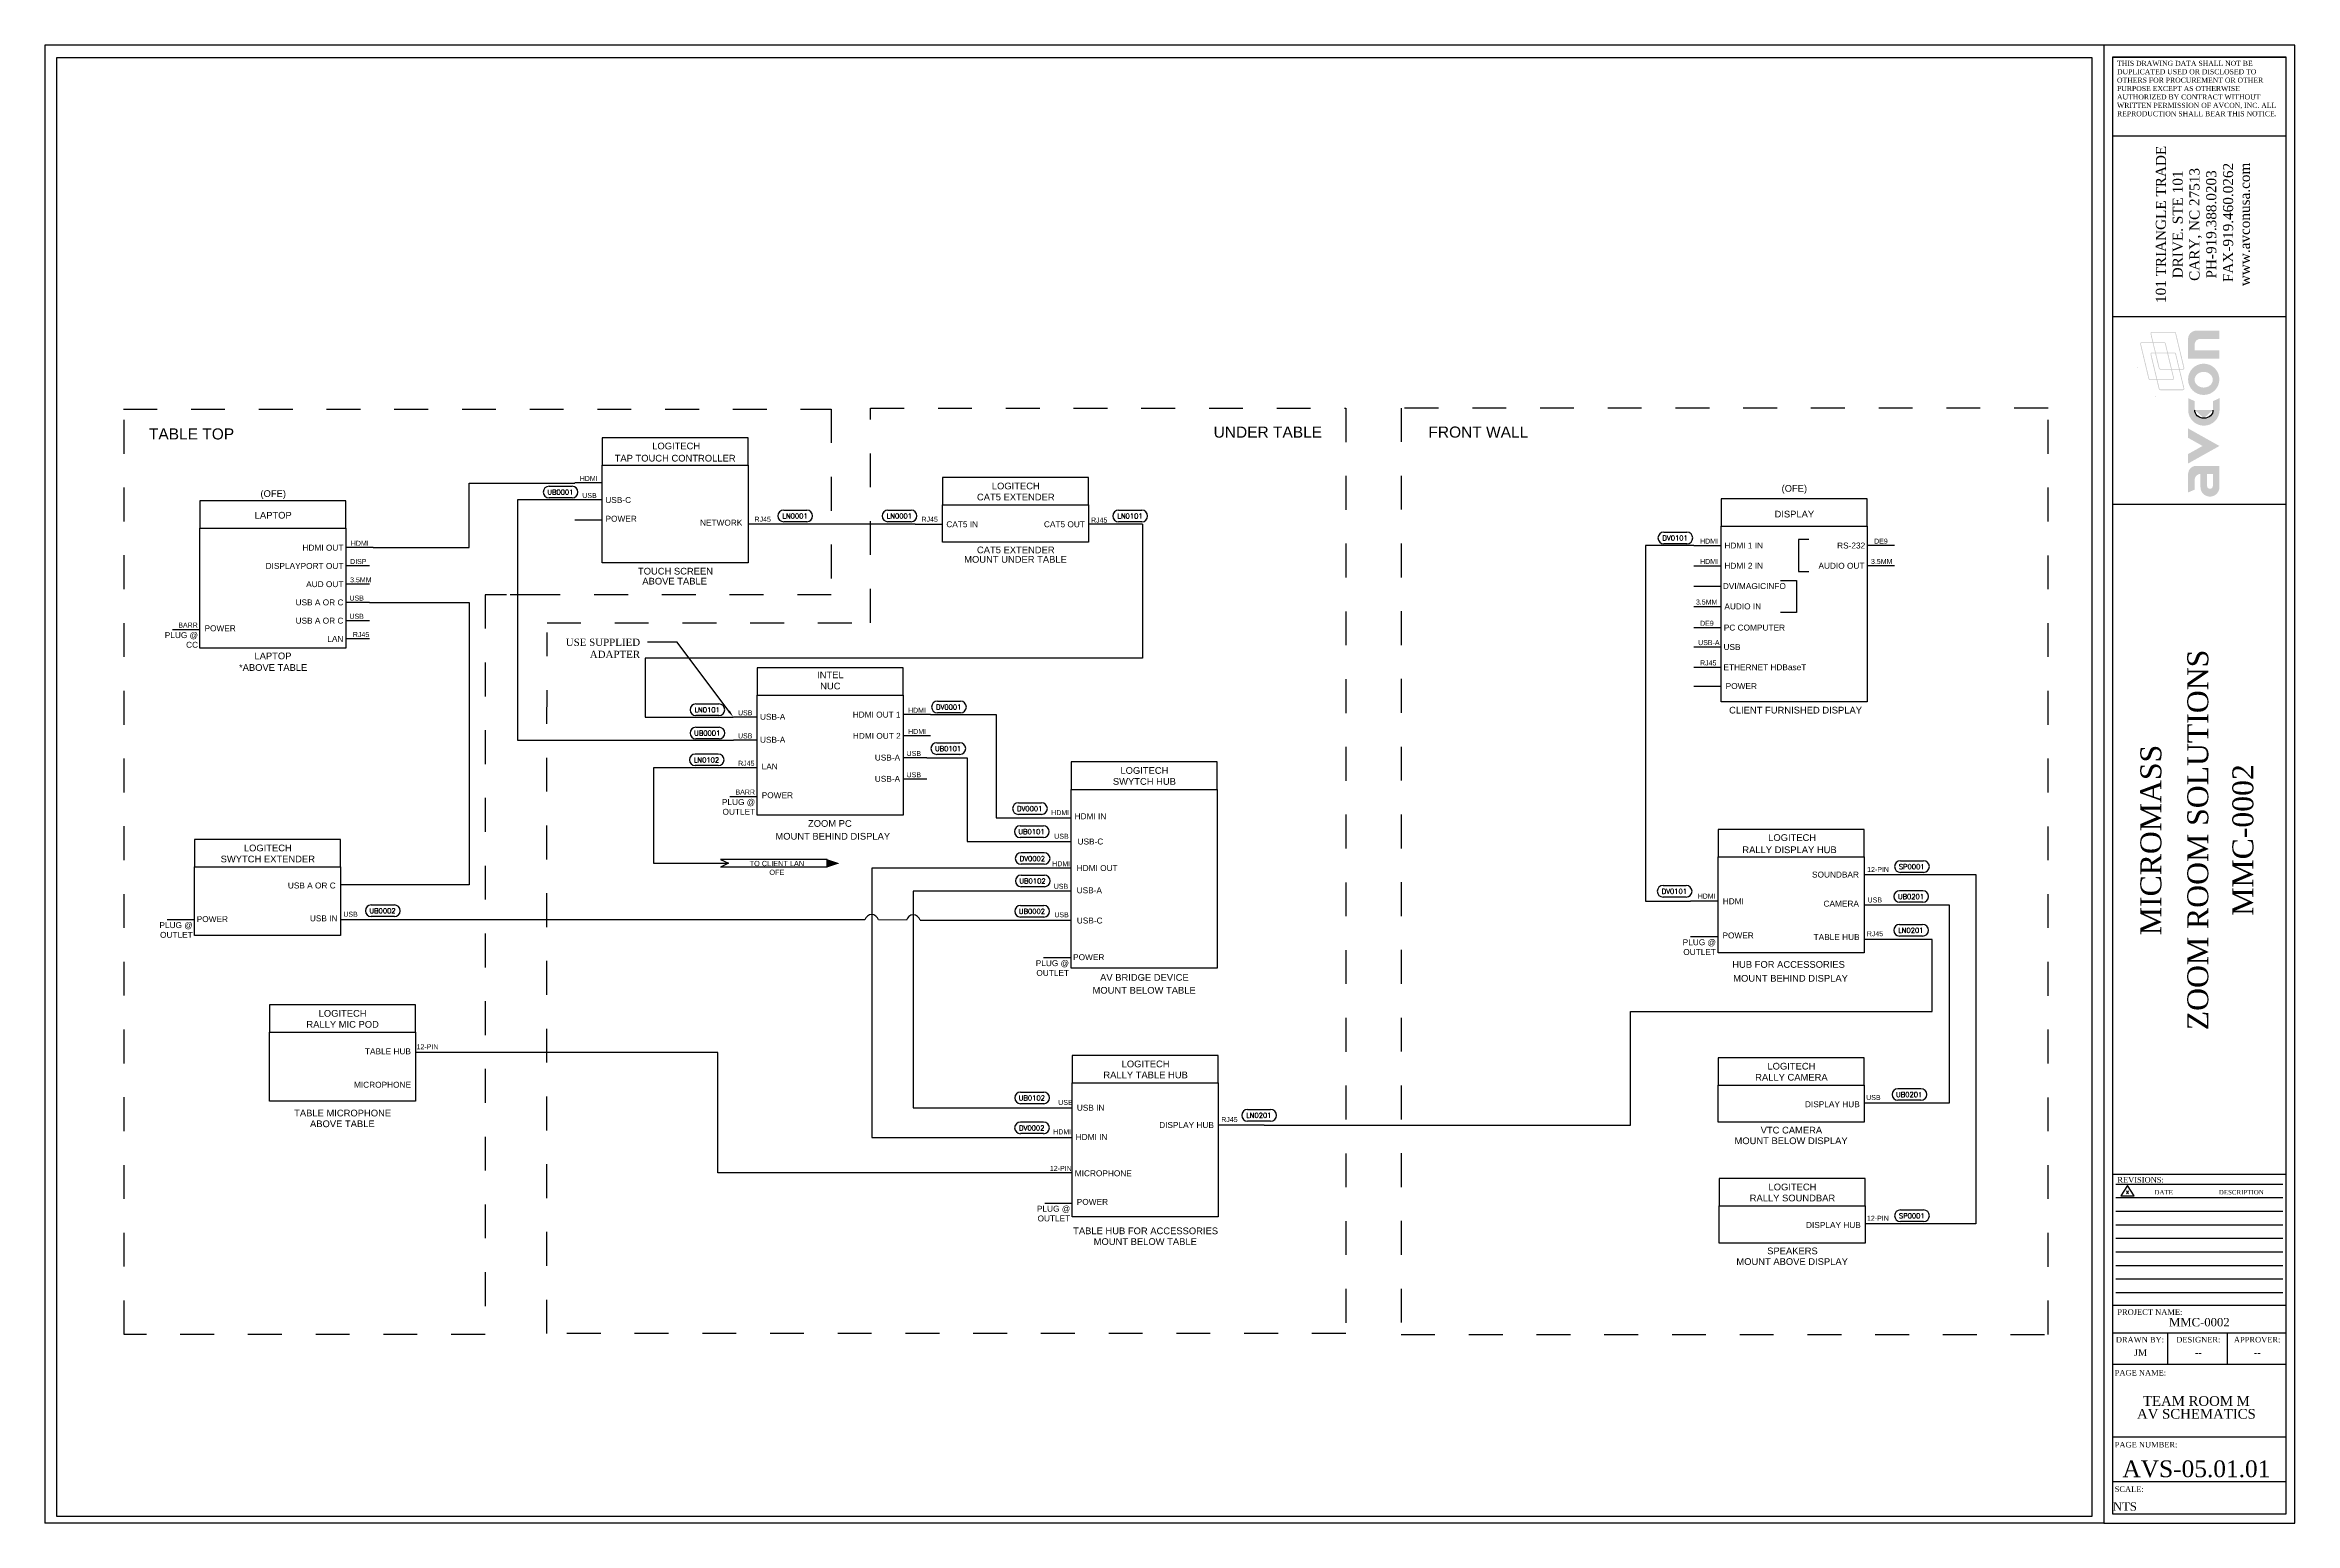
# Paper-space layout 'TEAM ROOM M' of a CAD drawing. Header units: inches. Extents: x 1 to 34.5, y 0.9 to 22.9.
# The model-space entities are those that its viewports show. They can reach past a viewport. Long polylines and large blocks are cut down to what shows.
import ezdxf
from ezdxf import colors
from ezdxf.entities.mleader import LeaderData, LeaderLine
from ezdxf.enums import TextEntityAlignment as Align
from ezdxf.math import Vec2, Vec3

# ---------------------------------------------------------------- set-up
doc = ezdxf.new("R2010")
doc.units = ezdxf.units.IN
doc.header["$MEASUREMENT"] = 0
doc.linetypes.add('1DASH', pattern=[1, 0.5, -0.5])
for name, color, linetype in [('AV-1-DASH', 3, '1DASH'), ('AV-BORDER', 7, 'Continuous'), ('AV-CABLE-AUDIO', 4, 'Continuous'), ('AV-CABLE-CNTRL', 2, 'Continuous'), ('AV-CABLE-VIDEO', 6, 'Continuous'), ('AV-CBL-AUDIO', 4, 'Continuous'), ('AV-DEVICE', 4, 'Continuous'), ('AV-NOTE', 1, 'Continuous'), ('AV-TEXT', 2, 'Continuous')]:
    doc.layers.add(name, color=color, linetype=linetype)
doc.layers.add('AV-VPRT', color=9, linetype='Continuous', plot=False)
doc.styles.add('AVCON', font='BOOKOS.TTF')
doc.styles.add('PDF Arial', font='arial.ttf')
doc.styles.get("Standard").update_dxf_attribs({"font": 'simplex.shx'})
doc.styles.add('WL-BASE', font='arial.ttf')

# ---------------------------------------------------------------- blocks, each defined once
blk = doc.blocks.new('PAGE TITLES')
at = {"style": 'AVCON'}
for tag, height, p in [('NAME-1', 0.146, (1.295, 1.842)), ('NAME-2', 0.146, (1.295, 1.65)), ('NAME-3', 0.146, (1.295, 1.458)), ('NAME-4', 0.146, (1.295, 1.261)), ('PAGE_NUMBER', 0.25, (1.295, 0.588))]:
    blk.add_attdef(tag, text='', height=height, dxfattribs=at).set_placement(p, align=Align.CENTER)
blk.add_attdef('SCALE', (0.051, 0.089), '', height=0.125, dxfattribs=at)
blk = doc.blocks.new('REVISION CALL-OUT')
for p, q in [((0, 0.3), (-0.2, 0)), ((-0.2, 0), (0.2, 0)), ((0.2, 0), (0, 0.3))]:
    blk.add_line(p, q)
at = {"layer": 'AV-TEXT', "flags": 4}
blk.add_attdef('CHANGE', text='', height=0.125, dxfattribs=at).set_placement((0, 0.121), align=Align.MIDDLE_CENTER)
blk = doc.blocks.new('NEW Title Block Arch-D USE THIS')
at = {"layer": 'AV-BORDER'}
for p, q in [((43.707, 25.108), (46.297, 25.108)), ((43.707, 23.939), (46.297, 23.939)), ((43.707, 21.249), (46.297, 21.249)), ((43.76, 8.337), (46.246, 8.337)), ((43.76, 8.135), (46.246, 8.135)), ((43.76, 7.933), (46.246, 7.933)), ((43.76, 7.731), (46.246, 7.731)), ((43.76, 7.529), (46.246, 7.529)), ((43.76, 7.327), (46.246, 7.327)), ((43.76, 7.126), (46.246, 7.126)), ((43.76, 6.924), (46.246, 6.924)), ((43.76, 6.722), (46.246, 6.722)), ((43.707, 6.532), (46.297, 6.532)), ((43.707, 6.121), (46.297, 6.121)), ((44.533, 5.656), (44.533, 6.121)), ((45.423, 5.656), (45.423, 6.121)), ((43.707, 5.656), (46.297, 5.656)), ((43.707, 4.573), (46.297, 4.573)), ((43.707, 3.911), (46.297, 3.911))]:
    blk.add_line(p, q, dxfattribs=at)
at = {"layer": 'AV-BORDER', "color": 7, "linetype": 'Continuous'}
for points in [[(12.926, 25.291), (12.926, 3.291)], [(43.707, 25.291), (12.926, 25.291)], [(43.578, 3.291), (12.926, 3.291)]]:
    blk.add_lwpolyline(points, dxfattribs=at)
for points in [[(43.578, 3.291), (46.426, 3.291), (46.426, 25.291), (43.578, 25.291)], [(46.297, 3.428), (46.297, 25.108), (43.707, 25.108), (43.707, 3.428)], [(46.297, 8.482), (46.297, 25.108), (43.707, 25.108), (43.707, 8.482)], [(46.297, 8.482), (46.297, 18.453), (43.707, 18.453), (43.707, 8.482)]]:
    blk.add_lwpolyline(points, close=True, dxfattribs=at)
at = {"xscale": 0.5, "yscale": 0.5, "zscale": 0.5}
blk.add_blockref('REVISION CALL-OUT', (43.934, 8.163), dxfattribs=at).add_auto_attribs({'CHANGE': 'x'})
at = {"layer": 'AV-BORDER', "color": 7, "style": 'AVCON'}
for s, height, p in [('REVISIONS:', 0.0833, (43.781, 8.399)), ('DATE', 0.0675, (44.334, 8.215)), ('DESCRIPTION', 0.0675, (45.292, 8.215)), ('PROJECT NAME:', 0.08333, (43.781, 6.431)), ('PAGE NAME:', 0.0833, (43.742, 5.528)), ('PAGE NUMBER:', 0.08333, (43.742, 4.457)), ('SCALE:', 0.0833, (43.742, 3.795))]:
    blk.add_text(s, height=height, dxfattribs=at).set_placement(p, align=Align.MIDDLE_LEFT)
for s, p in [('DRAWN BY: ', (44.133, 6.02)), ('DESIGNER:', (44.987, 6.02)), ('APPROVER:', (45.863, 6.02))]:
    blk.add_text(s, height=0.0833, dxfattribs=at).set_placement(p, align=Align.MIDDLE_CENTER)
at = {"layer": 'AV-BORDER', "insert": (43.776, 25.056), "char_height": 0.075, "width": 2.4436, "attachment_point": 1, "style": 'AVCON'}
blk.add_mtext('{\\C7;THIS DRAWING DATA SHALL NOT BE DUPLICATED USED OR DISCLOSED TO OTHERS FOR PROCUREMENT OR OTHER PURPOSE EXCEPT AS OTHERWISE AUTHORIZED BY CONTRACT WITHOUT WRITTEN PERMISSION OF AVCON, INC. ALL REPRODUCTION SHALL BEAR THIS NOTICE.\\fCourier New|b1|i0|c0|p49;\\P\\H1.333x;\\C256; }', dxfattribs=at)
at = {"layer": 'AV-BORDER', "insert": (45.056, 22.621), "char_height": 0.15, "width": 3.5056, "attachment_point": 5, "rotation": 90, "style": 'AVCON'}
blk.add_mtext('101 TRIANGLE TRADE \\PDRIVE. STE 101\\PCARY, NC 27513\\PPH-919.388.0203\\P FAX-919.460.0262\\Pwww.avconusa.com', dxfattribs=at)
at = {"layer": 'AV-BORDER', "style": 'AVCON'}
for tag, p in [('PROJECT_NAME_2', (45.806, 13.458)), ('PROJECT_NAME', (45.135, 13.458)), ('CLIENT', (44.436, 13.458))]:
    blk.add_attdef(tag, text='', height=0.312, rotation=90, dxfattribs=at).set_placement(p, align=Align.CENTER)
for tag, height, p in [('PROJECT_NAME', 0.125, (45.002, 6.217)), ('DRAWN_BY', 0.1, (44.126, 5.778)), ('DESIGNER', 0.1, (44.986, 5.778)), ('APPROVER', 0.1, (45.863, 5.778))]:
    blk.add_attdef(tag, text='', height=height, dxfattribs=at).set_placement(p, align=Align.CENTER)
blk = doc.blocks.new('WIRE_LABEL')
at = {"layer": 'AV-TEXT'}
for p, q in [((-0.137, 0.141), (0.143, 0.141)), ((0.143, 0), (-0.137, 0))]:
    blk.add_line(p, q, dxfattribs=at)
for centre, start, end in [((-0.137, 0.07), 90, 270), ((0.143, 0.07), 270, 90)]:
    blk.add_arc(centre, 0.0703, start, end, dxfattribs=at)
blk.add_attdef('NUMBER', text='', height=0.06, dxfattribs=at).set_placement((0, 0.039), align=Align.CENTER)

msp = doc.modelspace()

# ---------------------------------------------------------------- linework, layer by layer
for points in [[(191.528, 17.014), (193.72, 17.014), (193.72, 17.425), (191.528, 17.425)], [(191.528, 17.014), (193.72, 17.014), (193.72, 15.548), (191.528, 15.548)], [(196.638, 16.42), (198.83, 16.42), (198.83, 16.831), (196.638, 16.831)], [(196.638, 16.42), (198.83, 16.42), (198.83, 15.861), (196.638, 15.861)], [(193.854, 13.563), (196.046, 13.563), (196.046, 13.974), (193.854, 13.974)], [(193.854, 13.563), (196.046, 13.563), (196.046, 11.764), (193.854, 11.764)], [(198.569, 12.15), (200.761, 12.15), (200.761, 12.561), (198.569, 12.561)], [(198.569, 12.15), (200.761, 12.15), (200.761, 9.467), (198.569, 9.467)], [(208.283, 11.136), (210.475, 11.136), (210.475, 11.547), (208.283, 11.547)], [(185.408, 10.986), (187.599, 10.986), (187.599, 11.397), (185.408, 11.397)], [(185.408, 10.986), (187.599, 10.986), (187.599, 9.954), (185.408, 9.954)], [(208.283, 11.136), (210.475, 11.136), (210.475, 9.696), (208.283, 9.696)], [(186.531, 8.504), (188.723, 8.504), (188.723, 8.915), (186.531, 8.915)], [(186.531, 8.504), (188.723, 8.504), (188.723, 7.472), (186.531, 7.472)], [(198.586, 7.745), (200.778, 7.745), (200.778, 8.156), (198.586, 8.156)], [(208.282, 7.711), (210.474, 7.711), (210.474, 8.122), (208.282, 8.122)], [(198.586, 7.745), (200.778, 7.745), (200.778, 5.731), (198.586, 5.731)], [(208.282, 7.711), (210.474, 7.711), (210.474, 7.152), (208.282, 7.152)], [(208.298, 5.897), (210.49, 5.897), (210.49, 6.308), (208.298, 6.308)], [(208.298, 5.897), (210.49, 5.897), (210.49, 5.339), (208.298, 5.339)]]:
    msp.add_lwpolyline(points, close=True)
at = {"color": 1}
for points in [[(185.489, 16.069), (187.681, 16.069), (187.681, 16.48), (185.489, 16.48)], [(208.327, 16.101), (210.519, 16.101), (210.519, 16.512), (208.327, 16.512)], [(185.489, 16.069), (187.681, 16.069), (187.681, 14.27), (185.489, 14.27)], [(208.327, 16.101), (210.519, 16.101), (210.519, 13.462), (208.327, 13.462)]]:
    msp.add_lwpolyline(points, close=True, dxfattribs=at)
at = {"layer": 'AV-1-DASH'}
for points in [[(184.339, 17.858), (194.967, 17.858), (194.967, 15.07), (190.657, 15.07), (190.09, 15.07), (189.769, 15.071), (189.769, 3.969), (184.352, 3.969), (184.352, 17.858)], [(190.7, 14.651), (195.555, 14.651), (195.555, 17.872), (202.692, 17.872), (202.692, 17.872), (202.692, 3.981), (190.695, 3.981), (190.7, 14.504)], [(203.523, 17.874), (203.523, 3.968), (213.236, 3.968), (213.236, 17.874), (203.523, 17.874)]]:
    msp.add_lwpolyline(points, dxfattribs=at)
at = {"layer": 'AV-CABLE-AUDIO', "color": 2}
msp.add_line((191.526, 16.495), (190.258, 16.495), dxfattribs=at)
at = {"layer": 'AV-CABLE-AUDIO', "color": 1}
for p, q in [((191.118, 16.195), (191.529, 16.195)), ((209.643, 15.901), (209.489, 15.901)), ((209.489, 15.901), (209.489, 15.422)), ((209.219, 15.283), (209.458, 15.283)), ((209.458, 15.283), (209.458, 14.804)), ((209.489, 15.422), (209.643, 15.422)), ((185.078, 14.551), (185.489, 14.551)), ((209.458, 14.804), (209.219, 14.804)), ((207.916, 13.7), (208.327, 13.7)), ((193.443, 12.045), (193.854, 12.045)), ((184.998, 10.197), (185.409, 10.197)), ((207.868, 9.94), (208.279, 9.94)), ((198.155, 9.626), (198.566, 9.626)), ((198.173, 5.941), (198.584, 5.941))]:
    msp.add_line(p, q, dxfattribs=at)
at = {"layer": 'AV-CABLE-AUDIO'}
for p, q in [((210.93, 15.506), (210.519, 15.506)), ((207.916, 14.896), (208.327, 14.896))]:
    msp.add_line(p, q, dxfattribs=at)
at = {"layer": 'AV-CABLE-CNTRL'}
for p, q in [((196.227, 16.129), (196.638, 16.129)), ((199.641, 16.129), (198.83, 16.129)), ((188.034, 14.956), (187.681, 14.956)), ((188.034, 14.682), (187.681, 14.682)), ((207.916, 14.578), (208.327, 14.578)), ((188.034, 14.408), (187.681, 14.408)), ((207.916, 14.287), (208.327, 14.287)), ((207.916, 13.983), (208.327, 13.983)), ((193.854, 13.234), (193.5, 13.234)), ((193.854, 12.888), (193.5, 12.888)), ((196.4, 12.624), (196.046, 12.624)), ((193.853, 12.475), (193.499, 12.475)), ((196.4, 12.304), (196.046, 12.304)), ((194.905, 11.099), (193.303, 11.099)), ((193.303, 11.099), (193.423, 11.04)), ((193.423, 11.04), (193.303, 10.981)), ((194.905, 10.981), (193.303, 10.981)), ((194.905, 10.982), (194.905, 11.099)), ((201.467, 7.108), (200.778, 7.108))]:
    msp.add_line(p, q, dxfattribs=at)
at = {"layer": 'AV-CABLE-CNTRL', "color": 1}
msp.add_line((194.905, 10.981), (194.905, 11.099), dxfattribs=at)
at = {"layer": 'AV-CABLE-CNTRL'}
for points in [[(190.258, 16.495), (190.258, 12.886), (193.5, 12.888)], [(199.641, 16.129), (199.641, 14.121), (192.174, 14.121), (192.174, 13.235), (193.495, 13.234)], [(196.227, 16.129), (193.72, 16.129)], [(188.034, 14.956), (189.532, 14.956), (189.532, 10.715), (187.599, 10.715)], [(196.4, 12.624), (197.009, 12.624), (197.009, 11.367), (198.569, 11.367)], [(193.499, 12.475), (192.296, 12.475), (192.296, 11.04), (193.423, 11.04)], [(210.475, 10.87), (212.151, 10.87), (212.151, 5.627), (210.49, 5.627)], [(198.569, 10.623), (196.199, 10.623), (196.199, 7.369), (198.586, 7.369)], [(195.471, 10.191), (187.599, 10.191)], [(196.096, 10.187), (195.677, 10.191)], [(196.301, 10.187), (198.569, 10.187)], [(210.475, 10.416), (211.752, 10.416), (211.752, 7.438), (210.474, 7.438)], [(201.467, 7.108), (206.967, 7.108), (206.967, 8.816), (211.494, 8.816), (211.494, 9.896), (210.475, 9.896)], [(198.586, 6.392), (193.265, 6.392), (193.265, 8.2), (188.723, 8.2)]]:
    msp.add_lwpolyline(points, dxfattribs=at)
for centre in [(195.574, 10.164), (196.199, 10.159)]:
    msp.add_arc(centre, 0.106, 15, 165, dxfattribs=at)
msp.add_solid([(194.905, 11.102), (195.09, 11.04), (194.905, 10.978)], dxfattribs=at)
at = {"layer": 'AV-CABLE-VIDEO'}
for p, q in [((191.528, 16.752), (191.117, 16.752)), ((188.092, 15.778), (187.681, 15.778)), ((196.457, 13.272), (196.046, 13.272)), ((196.459, 12.953), (196.048, 12.953)), ((208.278, 10.47), (207.867, 10.47))]:
    msp.add_line(p, q, dxfattribs=at)
at = {"layer": 'AV-CABLE-VIDEO', "color": 6}
for p, q in [((207.916, 15.81), (208.327, 15.81)), ((207.916, 15.506), (208.327, 15.506)), ((207.916, 15.201), (208.327, 15.201))]:
    msp.add_line(p, q, dxfattribs=at)
at = {"layer": 'AV-CABLE-VIDEO', "color": 2}
msp.add_line((210.93, 15.81), (210.519, 15.81), dxfattribs=at)
at = {"layer": 'AV-CABLE-VIDEO', "color": 114, "true_color": 0x139b48}
msp.add_line((188.034, 15.504), (187.681, 15.504), dxfattribs=at)
at = {"layer": 'AV-CABLE-VIDEO'}
for points in [[(188.092, 15.778), (189.531, 15.778), (189.531, 16.748), (191.117, 16.748)], [(207.916, 15.81), (207.19, 15.81), (207.19, 10.47), (207.867, 10.47)], [(196.457, 13.272), (197.444, 13.272), (197.444, 11.722), (198.569, 11.722)], [(198.569, 10.969), (195.576, 10.969), (195.576, 6.923), (198.586, 6.923)]]:
    msp.add_lwpolyline(points, dxfattribs=at)
at = {"layer": 'AV-CBL-AUDIO'}
msp.add_line((188.034, 15.23), (187.681, 15.23), dxfattribs=at)
at = {"layer": 'AV-VPRT'}
msp.add_lwpolyline([(183.342, 23.136), (213.895, 23.136), (213.895, 1.234), (183.342, 1.234)], close=True, dxfattribs=at)

# ---------------------------------------------------------------- block references
at = {"layer": 'AV-DEVICE', "xscale": 1.241608134679848, "yscale": 1.241608134679848, "zscale": 1.241608134679848}
for p, values in [((190.9, 16.525), {'NUMBER': 'UB0001'}), ((194.423, 16.167), {'NUMBER': 'LN0001'}), ((195.989, 16.167), {'NUMBER': 'LN0001'}), ((199.452, 16.166), {'NUMBER': 'LN0101'}), ((207.637, 15.836), {'NUMBER': 'DV0101'}), ((193.104, 13.258), {'NUMBER': 'LN0101'}), ((196.731, 13.299), {'NUMBER': 'DV0001'}), ((193.105, 12.908), {'NUMBER': 'UB0001'}), ((196.721, 12.675), {'NUMBER': 'UB0101'}), ((193.094, 12.506), {'NUMBER': 'LN0102'}), ((197.947, 11.774), {'NUMBER': 'DV0001'}), ((197.974, 11.428), {'NUMBER': 'UB0101'}), ((197.987, 11.025), {'NUMBER': 'DV0002'}), ((197.989, 10.688), {'NUMBER': 'UB0102'}), ((211.189, 10.904), {'NUMBER': 'SP0001'}), ((207.626, 10.533), {'NUMBER': 'DV0101'}), ((211.178, 10.455), {'NUMBER': 'UB0201'}), ((188.23, 10.241), {'NUMBER': 'UB0002'}), ((197.98, 10.233), {'NUMBER': 'UB0002'}), ((211.176, 9.948), {'NUMBER': 'LN0201'}), ((197.979, 7.432), {'NUMBER': 'UB0102'}), ((211.151, 7.483), {'NUMBER': 'UB0201'}), ((197.978, 6.982), {'NUMBER': 'DV0002'}), ((201.387, 7.17), {'NUMBER': 'LN0201'}), ((211.19, 5.663), {'NUMBER': 'SP0001'})]:
    msp.add_blockref('WIRE_LABEL', p, dxfattribs=at).add_auto_attribs(values)

# ---------------------------------------------------------------- texts
at = {"style": 'WL-BASE'}
for s, height, p in [('TABLE TOP', 0.1665, (184.723, 17.485)), ('UNDER TABLE', 0.16652, (200.708, 17.512)), ('FRONT WALL', 0.1665, (203.933, 17.513))]:
    msp.add_text(s, height=height, dxfattribs=at).set_placement(p, align=Align.MIDDLE_LEFT)
for s, height, p in [('LOGITECH', 0.1008, (192.999, 17.304)), ('TAP TOUCH CONTROLLER', 0.10083, (193.531, 17.121)), ('TOUCH SCREEN', 0.10083, (193.192, 15.425)), ('ZOOM PC', 0.1008, (195.275, 11.638)), ('RALLY DISPLAY HUB', 0.10083, (210.063, 11.243)), ('LOGITECH', 0.1008, (209.754, 11.426)), ('HUB FOR ACCESSORIES', 0.10083, (210.186, 9.522))]:
    msp.add_text(s, height=height, dxfattribs=at).set_placement(p, align=Align.MIDDLE_RIGHT)
for s, height, p in [('CAT5 EXTENDER', 0.10083, (197.738, 15.744)), ('AV BRIDGE DEVICE', 0.10083, (199.669, 9.327)), ('TABLE MICROPHONE', 0.10083, (187.631, 7.291)), ('VTC CAMERA', 0.1008, (209.383, 7.035)), ('TABLE HUB FOR ACCESSORIES', 0.10083, (199.687, 5.523)), ('SPEAKERS', 0.1008, (209.399, 5.222))]:
    msp.add_text(s, height=height, dxfattribs=at).set_placement(p, align=Align.MIDDLE_CENTER)
at = {"color": 1, "style": 'WL-BASE'}
for s, height, p in [('ABOVE TABLE', 0.10083, (192.616, 15.275)), ('LAPTOP', 0.1008, (186.585, 14.153)), ('*ABOVE TABLE', 0.10083, (186.588, 13.979)), ('MOUNT BELOW TABLE', 0.10083, (199.665, 9.134)), ('ABOVE TABLE', 0.10083, (187.627, 7.13)), ('MOUNT BELOW DISPLAY', 0.10083, (209.378, 6.875)), ('MOUNT BELOW TABLE', 0.10083, (199.682, 5.362)), ('MOUNT ABOVE DISPLAY', 0.10083, (209.394, 5.062))]:
    msp.add_text(s, height=height, dxfattribs=at).set_placement(p, align=Align.MIDDLE_CENTER)
msp.add_text('CLIENT FURNISHED DISPLAY', height=0.10083, dxfattribs=at).set_placement((210.443, 13.339), align=Align.MIDDLE_RIGHT)
at = {"attachment_point": 2, "style": 'WL-BASE'}
for s, heights, insert, char_height in [('CAT5 EXTENDER', [0], (197.738, 16.588), 0.10083), ('LOGITECH', [0], (197.738, 16.754), 0.1008), ('INTEL\\PNUC', [0.445], (194.954, 13.919), 0.1008), ('SWYTCH HUB', [0], (199.669, 12.319), 0.1008), ('LOGITECH', [0], (199.669, 12.484), 0.1008), ('SWYTCH EXTENDER', [0], (186.508, 11.155), 0.10083), ('LOGITECH', [0], (186.508, 11.321), 0.1008), ('LOGITECH', [0], (187.631, 8.838), 0.1008), ('RALLY MIC POD', [0], (187.631, 8.673), 0.10083), ('RALLY TABLE HUB', [0], (199.687, 7.914), 0.10083), ('LOGITECH', [0], (199.687, 8.079), 0.1008), ('RALLY CAMERA', [0], (209.383, 7.879), 0.10083), ('LOGITECH', [0], (209.383, 8.045), 0.1008), ('LOGITECH', [0], (209.399, 6.232), 0.1008), ('RALLY SOUNDBAR', [0], (209.399, 6.066), 0.10083)]:
    msp.add_mtext_dynamic_manual_height_columns(s, width=3.03705, gutter_width=1, heights=heights, dxfattribs=dict(at, insert=insert, char_height=char_height))
at = {"color": 1, "attachment_point": 2, "style": 'WL-BASE'}
for s, heights, insert, char_height in [('(OFE)', [0], (209.427, 16.718), 0.1008), ('LAPTOP', [0.114], (186.589, 16.315), 0.1008), ('\\pxqr;DISPLAY', [0], (208.206, 16.332), 0.10083)]:
    msp.add_mtext_dynamic_manual_height_columns(s, width=3.03705, gutter_width=1, heights=heights, dxfattribs=dict(at, insert=insert, char_height=char_height))
at = {"layer": 'AV-CABLE-AUDIO', "color": 2, "style": 'WL-BASE'}
for s, height, p in [('USB-C', 0.089, (191.962, 16.494)), ('USB-C', 0.089, (199.052, 11.367)), ('SOUNDBAR', 0.089, (210.397, 10.871)), ('USB-A', 0.089, (199.032, 10.635)), ('CAMERA', 0.089, (210.397, 10.434)), ('USB IN', 0.089, (187.554, 10.214)), ('USB-C', 0.089, (199.041, 10.181)), ('TABLE HUB', 0.089, (210.407, 9.933)), ('TABLE HUB', 0.089, (188.657, 8.218)), ('MICROPHONE', 0.089, (188.658, 7.716)), ('DISPLAY HUB', 0.08905, (210.409, 7.424)), ('USB IN', 0.089, (199.069, 7.371)), ('DISPLAY HUB', 0.08905, (200.713, 7.112)), ('MICROPHONE', 0.089, (199.48, 6.387)), ('DISPLAY HUB', 0.08905, (210.425, 5.611))]:
    msp.add_text(s, height=height, dxfattribs=at).set_placement(p, align=Align.MIDDLE_RIGHT)
at = {"layer": 'AV-CABLE-AUDIO', "color": 1, "style": 'WL-BASE'}
for s, p in [('POWER', (192.048, 16.212)), ('POWER', (186.027, 14.568)), ('PLUG @', (185.46, 14.465)), ('CC', (185.46, 14.32)), ('POWER', (208.866, 13.7)), ('PLUG @', (193.825, 11.959)), ('OUTLET', (193.825, 11.813)), ('POWER', (194.393, 12.062)), ('PLUG @', (185.38, 10.112)), ('POWER', (185.91, 10.202)), ('OUTLET', (185.38, 9.966)), ('PLUG @', (208.25, 9.855)), ('POWER', (208.818, 9.957)), ('PLUG @', (198.537, 9.541)), ('POWER', (199.068, 9.631)), ('OUTLET', (208.25, 9.709)), ('OUTLET', (198.537, 9.395)), ('PLUG @', (198.555, 5.855)), ('OUTLET', (198.555, 5.709)), ('POWER', (199.123, 5.958))]:
    msp.add_text(s, height=0.089, dxfattribs=at).set_placement(p, align=Align.MIDDLE_RIGHT)
at = {"layer": 'AV-CABLE-AUDIO', "color": 2, "style": 'WL-BASE'}
for s, p in [('RJ45', (193.815, 16.167)), ('RJ45', (196.322, 16.166)), ('RJ45', (198.868, 16.154)), ('USB', (210.527, 10.452)), ('USB', (210.506, 7.487))]:
    msp.add_text(s, height=0.0753, dxfattribs=at).set_placement(p)
at = {"layer": 'AV-CABLE-AUDIO', "style": 'WL-BASE'}
for s, p in [('AUDIO OUT', (210.48, 15.506)), ('AUDIO IN', (208.929, 14.896))]:
    msp.add_text(s, height=0.089, dxfattribs=at).set_placement(p, align=Align.MIDDLE_RIGHT)
for p in [(210.578, 15.533), (207.95, 14.924)]:
    msp.add_text('3.5MM', height=0.0753, dxfattribs=at).set_placement(p)
at = {"layer": 'AV-CABLE-AUDIO', "color": 1, "style": 'WL-BASE'}
for p in [(185.164, 14.578), (193.53, 12.072)]:
    msp.add_text('BARR', height=0.0753, dxfattribs=at).set_placement(p)
at = {"layer": 'AV-CABLE-AUDIO', "color": 6, "style": 'WL-BASE'}
msp.add_text('HDMI', height=0.089, dxfattribs=at).set_placement((208.67, 10.47), align=Align.MIDDLE_RIGHT)
at = {"layer": 'AV-CABLE-CNTRL', "style": 'WL-BASE'}
for s, p in [('USB', (191.229, 16.523)), ('USB', (187.734, 14.984)), ('USB', (187.734, 14.71)), ('DE9', (208.012, 14.605)), ('RJ45', (187.785, 14.436)), ('USB-A', (207.983, 14.315)), ('RJ45', (208.012, 14.01)), ('USB', (193.567, 13.261)), ('USB', (193.567, 12.915)), ('RJ45', (193.569, 12.503)), ('USB', (196.099, 12.651)), ('USB', (196.099, 12.331)), ('USB', (198.315, 11.408)), ('12-PIN', (210.52, 10.909)), ('USB', (198.308, 10.657)), ('USB', (187.642, 10.238)), ('USB', (198.317, 10.23)), ('RJ45', (210.515, 9.946)), ('12-PIN', (188.741, 8.249)), ('USB', (198.375, 7.413)), ('RJ45', (200.823, 7.157)), ('12-PIN', (198.25, 6.423)), ('12-PIN', (210.518, 5.674))]:
    msp.add_text(s, height=0.0753, dxfattribs=at).set_placement(p)
for s, p in [('NETWORK', (192.997, 16.153)), ('CAT5 IN', (196.695, 16.129))]:
    msp.add_text(s, height=0.089, dxfattribs=at).set_placement(p, align=Align.MIDDLE_LEFT)
for s, height, p in [('CAT5 OUT', 0.089, (198.775, 16.129)), ('USB A OR C', 0.089, (187.643, 14.956)), ('USB A OR C', 0.089, (187.643, 14.682)), ('PC COMPUTER', 0.08905, (209.287, 14.578)), ('LAN', 0.089, (187.643, 14.408)), ('USB', 0.089, (208.619, 14.287)), ('ETHERNET HDBaseT', 0.08905, (209.607, 13.983)), ('USB-A', 0.089, (194.277, 13.239)), ('USB-A', 0.089, (194.277, 12.894)), ('LAN', 0.089, (194.164, 12.493)), ('USB-A', 0.089, (196.001, 12.627)), ('USB-A', 0.089, (196.001, 12.308)), ('USB A OR C', 0.089, (187.527, 10.707))]:
    msp.add_text(s, height=height, dxfattribs=at).set_placement(p, align=Align.MIDDLE_RIGHT)
at = {"layer": 'AV-CABLE-CNTRL', "insert": (192.942, 10.865), "char_height": 0.07878, "width": 2.41828, "attachment_point": 7, "style": 'PDF Arial'}
msp.add_mtext('\\pxqc;TO CLIENT LAN\\POFE ', dxfattribs=at)
at = {"layer": 'AV-CABLE-VIDEO', "style": 'WL-BASE'}
for p in [(191.191, 16.779), (187.754, 15.806), (196.12, 13.3), (196.122, 12.981), (207.976, 10.51)]:
    msp.add_text('HDMI', height=0.0753, dxfattribs=at).set_placement(p)
at = {"layer": 'AV-CABLE-VIDEO', "color": 6, "style": 'WL-BASE'}
for p in [(208.012, 15.838), (208.012, 15.533), (198.27, 11.763), (198.285, 10.995), (198.3, 6.972)]:
    msp.add_text('HDMI', height=0.0753, dxfattribs=at).set_placement(p)
at = {"layer": 'AV-CABLE-VIDEO', "color": 2, "style": 'WL-BASE'}
msp.add_text('DE9', height=0.0753, dxfattribs=at).set_placement((210.625, 15.838))
at = {"layer": 'AV-CABLE-VIDEO', "color": 114, "true_color": 0x139b48, "style": 'WL-BASE'}
msp.add_text('DISPLAYPORT OUT', height=0.08905, dxfattribs=at).set_placement((187.643, 15.504), align=Align.MIDDLE_RIGHT)
at = {"layer": 'AV-CABLE-VIDEO', "style": 'WL-BASE'}
for s, p in [('HDMI OUT', (187.643, 15.778)), ('HDMI OUT 1', (196.008, 13.272)), ('HDMI OUT 2', (196.01, 12.953))]:
    msp.add_text(s, height=0.089, dxfattribs=at).set_placement(p, align=Align.MIDDLE_RIGHT)
at = {"layer": 'AV-CABLE-VIDEO', "color": 114, "true_color": 0x139b48, "style": 'WL-BASE'}
msp.add_text('DISP', height=0.0753, dxfattribs=at).set_placement((187.744, 15.532))
at = {"layer": 'AV-CABLE-VIDEO', "color": 6, "style": 'WL-BASE'}
for s, height, p in [('HDMI 1 IN', 0.089, (208.957, 15.81)), ('HDMI 2 IN', 0.089, (208.957, 15.506)), ('DVI/MAGICINFO', 0.08905, (209.3, 15.201)), ('HDMI IN', 0.089, (199.097, 11.746)), ('HDMI OUT', 0.089, (199.267, 10.969)), ('HDMI IN', 0.089, (199.114, 6.932))]:
    msp.add_text(s, height=height, dxfattribs=at).set_placement(p, align=Align.MIDDLE_RIGHT)
at = {"layer": 'AV-CABLE-VIDEO', "color": 2, "style": 'WL-BASE'}
msp.add_text('RS-232', height=0.089, dxfattribs=at).set_placement((210.491, 15.81), align=Align.MIDDLE_RIGHT)
at = {"layer": 'AV-CBL-AUDIO', "style": 'WL-BASE'}
msp.add_text('AUD OUT', height=0.089, dxfattribs=at).set_placement((187.643, 15.23), align=Align.MIDDLE_RIGHT)
msp.add_text('3.5MM', height=0.0753, dxfattribs=at).set_placement((187.744, 15.258))
at = {"layer": 'AV-NOTE', "style": 'WL-BASE'}
msp.add_text('MOUNT UNDER TABLE', height=0.10083, dxfattribs=at).set_placement((197.734, 15.602), align=Align.MIDDLE_CENTER)
for p in [(195.851, 11.446), (210.231, 9.314)]:
    msp.add_text('MOUNT BEHIND DISPLAY', height=0.10083, dxfattribs=at).set_placement(p, align=Align.MIDDLE_RIGHT)
at = {"layer": 'AV-NOTE', "color": 1, "insert": (186.589, 16.64), "char_height": 0.1008, "attachment_point": 2, "style": 'WL-BASE'}
msp.add_mtext_dynamic_manual_height_columns('(OFE)', width=3.03705, gutter_width=1, heights=[0], dxfattribs=at)

# ---------------------------------------------------------------- leaders
at = {"layer": 'AV-NOTE'}
ml = msp.add_multileader_mtext('Standard', dxfattribs=at)
ml.set_content('USE SUPPLIED\\PADAPTER', color=256, style='AVCON')
ml.set_leader_properties()
ml.build(insert=Vec2(0, 0))
ml.multileader.update_dxf_attribs({"dogleg_length": 0.36, "arrow_head_size": 0.109})
ctx = ml.context
ctx.base_point, ctx.char_height, ctx.arrow_head_size, ctx.landing_gap_size, ctx.plane_origin = Vec3(190.785, 14.358), 0.10864, 0.109, 0.112, Vec3(192.791, 19.784)
ctx.text_align_type = 2
notes = []
notes.append((ctx, [(1, (1, 1, 0), (192.656, 14.358), (-1, 0), 0.447, [(0, [(193.495, 13.236)], 0, [])])]))
ctx.mtext.insert, ctx.mtext.alignment, ctx.mtext.flow_direction = Vec3(192.098, 14.412), 3, 5
for ctx, leaders in notes:
    for number, flags, end, landing, length, lines in leaders:
        leader = LeaderData()
        leader.index, (leader.has_last_leader_line, leader.has_dogleg_vector, leader.attachment_direction) = number, flags
        leader.last_leader_point, leader.dogleg_vector, leader.dogleg_length = Vec3(end), Vec3(landing), length
        for number, points, colour, breaks in lines:
            line = LeaderLine()
            line.index, line.vertices, line.color, line.breaks = number, Vec3.list(points), colors.encode_raw_color(colour), breaks
            leader.lines.append(line)
        ctx.leaders.append(leader)

psp = doc.layouts.new('TEAM ROOM M')

# ---------------------------------------------------------------- hatches: boundary and pattern name
h = psp.add_hatch(color=8)
h.dxf.hatch_style = 1
h.paths.add_polyline_path([(32.489, 17.909), (32.492, 17.898), (32.717, 17.898, 0.485012), (32.739, 17.926), (32.708, 18.051), (32.697, 18.051), (32.728, 17.923, -0.485012), (32.717, 17.909)], flags=17)
h.paths.add_polyline_path([(32.477, 17.909), (32.48, 17.898), (32.492, 17.898), (32.489, 17.909)])
h.paths.add_polyline_path([(32.381, 17.909, -0.346791), (32.37, 17.918), (32.246, 18.434, -0.485012), (32.257, 18.448), (32.422, 18.448), (32.419, 18.459), (32.257, 18.459, 0.485012), (32.235, 18.432), (32.359, 17.915, 0.346791), (32.381, 17.898), (32.48, 17.898), (32.477, 17.909)])
h.paths.add_polyline_path([(32.4, 18.281, -0.485012), (32.411, 18.295), (32.458, 18.295), (32.456, 18.306), (32.411, 18.306, 0.485012), (32.389, 18.278), (32.477, 17.909), (32.489, 17.909)])
h.paths.add_polyline_path([(32.492, 17.898), (32.48, 17.898), (32.513, 17.762, 0.346791), (32.535, 17.745), (32.87, 17.745, 0.485012), (32.892, 17.772), (32.825, 18.051), (32.813, 18.051), (32.881, 17.77, -0.485012), (32.87, 17.756), (32.535, 17.756, -0.346791), (32.524, 17.764)])
h.paths.add_polyline_path([(32.456, 18.306), (32.458, 18.295), (32.47, 18.295), (32.467, 18.306)], flags=17)
h.paths.add_polyline_path([(32.433, 18.448), (32.422, 18.448), (32.456, 18.306), (32.467, 18.306)], flags=17)
h.paths.add_polyline_path([(32.458, 18.295), (32.513, 18.069, 0.346791), (32.535, 18.051), (32.697, 18.051), (32.694, 18.063), (32.535, 18.063, -0.346791), (32.524, 18.071), (32.47, 18.295)], flags=17)
h.paths.add_polyline_path([(32.467, 18.306), (32.47, 18.295), (32.638, 18.295), (32.636, 18.306)], flags=17)
h.paths.add_polyline_path([(32.419, 18.459), (32.422, 18.448), (32.433, 18.448), (32.43, 18.459)], flags=17)
h.paths.add_polyline_path([(32.4, 18.588, -0.485012), (32.411, 18.602), (32.746, 18.602, -0.346791), (32.757, 18.593), (32.881, 18.076, -0.485012), (32.87, 18.063), (32.822, 18.063), (32.825, 18.051), (32.87, 18.051, 0.485012), (32.892, 18.079), (32.768, 18.596, 0.346791), (32.746, 18.613), (32.411, 18.613, 0.485012), (32.389, 18.585), (32.419, 18.459), (32.43, 18.459)])
h.paths.add_polyline_path([(32.43, 18.459), (32.433, 18.448), (32.593, 18.448, -0.346791), (32.604, 18.44), (32.636, 18.306), (32.647, 18.306), (32.615, 18.442, 0.346791), (32.593, 18.459)], flags=17)
h.paths.add_polyline_path([(32.636, 18.306), (32.638, 18.295), (32.65, 18.295), (32.647, 18.306)], flags=17)
h.paths.add_polyline_path([(32.638, 18.295), (32.694, 18.063), (32.706, 18.063), (32.65, 18.295)], flags=17)
h.paths.add_polyline_path([(32.647, 18.306), (32.65, 18.295), (32.746, 18.295, -0.346791), (32.757, 18.286), (32.811, 18.063), (32.822, 18.063), (32.768, 18.289, 0.346791), (32.746, 18.306)], flags=17)
h.paths.add_polyline_path([(32.811, 18.063), (32.813, 18.051), (32.825, 18.051), (32.822, 18.063)], flags=17)
h.paths.add_polyline_path([(32.706, 18.063), (32.708, 18.051), (32.813, 18.051), (32.811, 18.063)], flags=17)
h.paths.add_polyline_path([(32.694, 18.063), (32.697, 18.051), (32.708, 18.051), (32.706, 18.063)], flags=17)
at = {"layer": 'AV-CABLE-CNTRL', "true_color": 0xed1f24}
h = psp.add_hatch(color=240, dxfattribs=at)
h.dxf.hatch_style = 1
h.paths.add_polyline_path([(33.181, 17.674, 1), (33.181, 18.14, 1)])
edge = h.paths.add_edge_path(flags=16)
edge.add_ellipse((33.181, 17.901), major_axis=(0.135, 0), ratio=0.863636, start_angle=0, end_angle=360, ccw=False)
edge = h.paths.add_edge_path()
edge.add_line((32.95, 17.626), (32.95, 17.449))
edge.add_arc((33.183, 17.45), 0.233, 180.1172, 270.0894)
edge.add_arc((33.184, 17.45), 0.233, 270.0278, 360)
edge.add_line((33.417, 17.45), (33.417, 17.627))
edge.add_line((33.417, 17.627), (33.319, 17.582))
edge.add_line((33.319, 17.582), (33.319, 17.45))
edge.add_line((33.319, 17.45), (33.318, 17.45))
edge.add_ellipse((33.183, 17.444), major_axis=(-0.135, 0), ratio=0.863636, start_angle=-270, end_angle=-176.983, ccw=False)
edge.add_ellipse((33.184, 17.444), major_axis=(0.135, 0), ratio=0.863636, start_angle=536.983, end_angle=630, ccw=False)
edge.add_line((33.049, 17.45), (33.049, 17.45))
edge.add_line((33.049, 17.45), (33.048, 17.582))
edge.add_line((33.048, 17.582), (32.95, 17.626))
h.paths.add_polyline_path([(32.949, 17.176), (32.949, 17.036), (33.164, 16.915), (32.949, 16.795), (32.949, 16.654), (33.415, 16.915)])
h.paths.add_polyline_path([(33.047, 16.618, 0.342362), (32.949, 16.504), (32.949, 16.504), (32.949, 16.223), (33.047, 16.265), (33.047, 16.412, -0.414214), (33.133, 16.498), (33.133, 16.302, 1), (33.415, 16.302), (33.415, 16.618)])
h.paths.add_polyline_path([(33.231, 16.498), (33.317, 16.498), (33.317, 16.32, -1), (33.231, 16.32)], flags=16)
h.paths.add_polyline_path([(33.046, 18.338), (33.046, 18.423, -0.414214), (33.132, 18.509), (33.414, 18.509), (33.414, 18.629), (33.046, 18.629, 0.342362), (32.948, 18.515), (32.948, 18.515), (32.948, 18.216), (33.415, 18.216), (33.415, 18.338)])

# ---------------------------------------------------------------- linework, layer by layer
at = {"layer": 'AV-CABLE-CNTRL', "color": 240, "true_color": 0xed1f24}
for p, q in [((32.188, 18.083), (32.188, 18.083)), ((32.458, 17.652), (32.458, 17.652))]:
    psp.add_line(p, q, dxfattribs=at)
at = {"layer": 'AV-CABLE-CNTRL', "color": 240, "true_color": 0xed1f24, "extrusion": (0, 0, -1)}
psp.add_ellipse((33.184, 17.444), major_axis=(0.135, 0), ratio=0.863636, start_param=-4.712389, end_param=-3.088937, dxfattribs=at)
at = {"layer": 'AV-CABLE-CNTRL', "color": 1, "extrusion": (0, 0, -1)}
psp.add_ellipse((33.183, 17.444), major_axis=(-0.135, 0), ratio=0.863636, start_param=-3.194249, end_param=-1.570796, dxfattribs=at)

# ---------------------------------------------------------------- block references
ref = psp.add_blockref('NEW Title Block Arch-D USE THIS', (-11.886, -2.408))
ref.add_attrib('CLIENT', 'MICROMASS', dxfattribs={"layer": 'AV-BORDER', "height": 0.3125, "rotation": 90, "style": 'AVCON'}).set_placement((32.55, 11.05), align=Align.CENTER)
ref.add_attrib('PROJECT_NAME', 'ZOOM ROOM SOLUTIONS', dxfattribs={"layer": 'AV-BORDER', "height": 0.3125, "rotation": 90, "style": 'AVCON'}).set_placement((33.249, 11.05), align=Align.CENTER)
ref.add_attrib('PROJECT_NAME_2', 'MMC-0002', dxfattribs={"layer": 'AV-BORDER', "height": 0.3125, "rotation": 90, "style": 'AVCON'}).set_placement((33.92, 11.05), align=Align.CENTER)
ref.add_attrib('PROJECT_NAME', 'MMC-0002', dxfattribs={"layer": 'AV-BORDER', "height": 0.125, "style": 'AVCON'}).set_placement((33.116, 3.81), align=Align.CENTER)
ref.add_attrib('DRAWN_BY', 'JM', dxfattribs={"layer": 'AV-BORDER', "height": 0.1, "style": 'AVCON'}).set_placement((32.24, 3.37), align=Align.CENTER)
ref.add_attrib('DESIGNER', '--', dxfattribs={"layer": 'AV-BORDER', "height": 0.1, "style": 'AVCON'}).set_placement((33.1, 3.37), align=Align.CENTER)
ref.add_attrib('APPROVER', '--', dxfattribs={"layer": 'AV-BORDER', "height": 0.1, "style": 'AVCON'}).set_placement((33.977, 3.37), align=Align.CENTER)
at = {"layer": 'AV-BORDER'}
ref = psp.add_blockref('PAGE TITLES', (31.777, 0.977), dxfattribs=at)
ref.add_attrib('NAME-2', 'TEAM ROOM M', dxfattribs={"layer": '0', "height": 0.1458, "style": 'AVCON'}).set_placement((33.072, 2.627), align=Align.CENTER)
ref.add_attrib('NAME-3', 'AV SCHEMATICS', dxfattribs={"layer": '0', "height": 0.1458, "style": 'AVCON'}).set_placement((33.072, 2.435), align=Align.CENTER)
ref.add_attrib('PAGE_NUMBER', 'AVS-05.01.01', dxfattribs={"layer": '0', "height": 0.25, "style": 'AVCON'}).set_placement((33.072, 1.565), align=Align.CENTER)
ref.add_attrib('SCALE', 'NTS', (31.829, 1.067), dxfattribs={"layer": '0', "height": 0.125, "style": 'AVCON'})

# ---------------------------------------------------------------- viewports
at = {"layer": 'AV-VPRT'}
psp.add_viewport(center=(16.366, 11.883), size=(30.652, 22), view_center_point=(198.617, 12.23), view_height=22.18482, dxfattribs=at)

doc.saveas('drawing.dxf')
